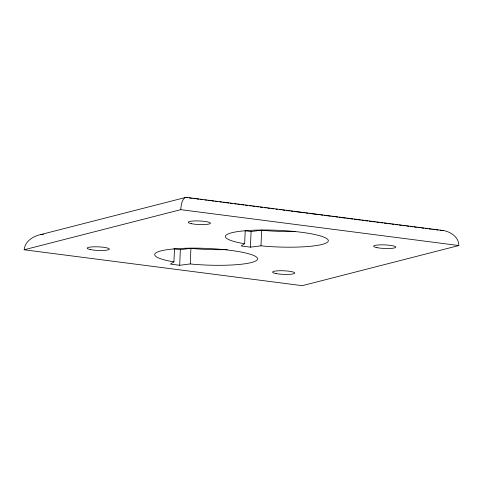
<?xml version="1.0" encoding="UTF-8"?>
<svg xmlns="http://www.w3.org/2000/svg" width="483" height="483" viewBox="0 0 483 483"><rect width="100%" height="100%" fill="white"/><g stroke="black" fill="none" stroke-linecap="round" stroke-linejoin="round"><path stroke-width="0.72" d="M173.934 261.828L170.656 261.309A51.512 8.326 2.4 0 1 183.244 248.328A51.512 8.326 2.4 0 1 257.282 257.88A51.512 8.326 2.4 0 1 194.045 264.328L190.266 263.935L179.694 265.288L170.421 264.092L173.934 261.828L174.496 248.437M179.694 265.288L180.346 249.657L190.918 248.31L194.703 248.703A51.512 8.326 2.4 0 0 227.288 249.578M190.266 263.935L190.918 248.31M244.658 243.71L241.379 243.191A51.512 8.326 2.4 0 1 253.967 230.204A51.512 8.326 2.4 0 1 328.005 239.761A51.512 8.326 2.4 0 1 264.769 246.209L260.989 245.817L250.417 247.163L241.144 245.968L244.658 243.71L245.219 230.313M250.417 247.163L251.069 231.538L261.641 230.186L265.427 230.578A51.512 8.326 2.4 0 0 295.053 231.526M260.989 245.817L261.641 230.186M24.15 249.783L180.751 209.658C181.107 205.607 181.487 201.049 184.482 197.994L186.076 197.33L443.563 230.554C450.953 231.912 458.904 237.28 458.85 245.539L302.249 285.67L24.15 249.783C24.905 241.361 33.073 236.157 40.705 234.581L186.076 197.33L187.736 197.764M40.705 234.581L43.494 234.297M440.098 230.246L443.563 230.554M189.227 197.958L191.467 198.247M192.965 198.441L195.204 198.73M196.702 198.924L198.942 199.213M200.433 199.407L202.679 199.696M204.919 199.986L206.41 200.173M207.907 200.367L210.147 200.656M211.645 200.85L213.884 201.139M215.376 201.333L217.622 201.622M219.862 201.912L221.353 202.105M222.85 202.299L225.09 202.588M226.581 202.782L228.827 203.065M230.319 203.258L232.558 203.548M234.804 203.838L236.296 204.031M237.793 204.224L240.033 204.514M241.524 204.707L243.77 204.997M245.261 205.19L247.501 205.48M249.747 205.77L251.238 205.963M252.736 206.15L254.976 206.44M256.467 206.633L258.713 206.923M260.204 207.116L262.444 207.406M264.69 207.696L266.181 207.889M267.679 208.082L269.919 208.372M271.41 208.565L273.656 208.855M275.896 209.139L277.387 209.332M279.633 209.622L281.124 209.815M282.621 210.008L284.861 210.298M286.353 210.491L289.341 210.878M290.838 211.071L293.078 211.361M294.576 211.554L304.284 212.804M305.781 212.997L308.021 213.287M309.518 213.48L319.227 214.736M320.724 214.923L322.964 215.213M324.461 215.406L330.438 216.179M331.93 216.372L334.17 216.662M335.667 216.855L337.907 217.145M339.404 217.338L345.381 218.105M346.872 218.298L349.112 218.588M350.61 218.781L352.85 219.071M354.341 219.264L360.318 220.037M361.815 220.23L364.055 220.52M365.553 220.713L367.792 220.997M369.284 221.19L375.261 221.963M376.758 222.156L378.998 222.446M380.495 222.639L382.735 222.929M384.226 223.122L386.472 223.412M387.964 223.605L390.204 223.889M391.701 224.082L393.941 224.372M395.438 224.565L397.678 224.855M399.169 225.048L401.415 225.338M402.907 225.531L405.146 225.821M406.644 226.014L408.884 226.304M410.381 226.497L412.621 226.781M414.112 226.974L416.358 227.264M417.849 227.457L420.089 227.747M421.587 227.94L423.826 228.23M425.324 228.423L427.564 228.713M429.055 228.906L431.301 229.196M432.792 229.389L435.032 229.679M436.529 229.866L438.021 230.059M180.751 209.658L458.85 245.539M245.364 230.802L251.069 231.538M173.928 248.83L180.346 249.657M90.641 249.633A11.097 1.793 2.4 0 0 109.061 249.506A11.097 1.793 2.4 0 0 95.151 246.795A11.097 1.793 2.4 0 0 90.641 249.633M377.072 247.67A11.097 1.793 2.4 0 0 395.492 247.544A11.097 1.793 2.4 0 0 381.582 244.833A11.097 1.793 2.4 0 0 377.072 247.67M276.041 273.559A11.097 1.793 2.4 0 0 294.455 273.432A11.097 1.793 2.4 0 0 280.551 270.721A11.097 1.793 2.4 0 0 276.041 273.559M191.673 223.744A11.097 1.793 2.4 0 0 210.093 223.617A11.097 1.793 2.4 0 0 196.183 220.906A11.097 1.793 2.4 0 0 191.673 223.744"/></g></svg>
